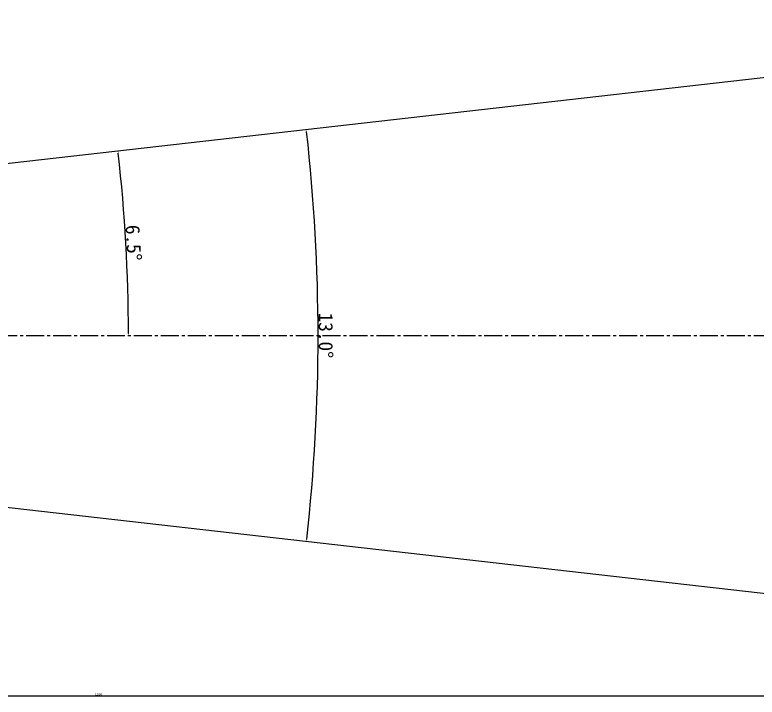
# Model space of a CAD drawing. Header units: millimetres. Extents: x 5013 to 9067, y 5076 to 6829.
# Drawn here: x 7493 to 8280, y 5137 to 5860 of the extents above; entities that cross this region are included whole.
import ezdxf

# ---------------------------------------------------------------- set-up
doc = ezdxf.new("R2010")
doc.units = ezdxf.units.MM
doc.linetypes.add('CENTER2', pattern=[28.575, 19.05, -3.175, 3.175, -3.175])
doc.dimstyles.new('ISO-25', dxfattribs={"dimtxt": 2.5, "dimasz": 2.5, "dimexe": 1.25, "dimexo": 0.625, "dimtad": 1, "dimdsep": 46, "dimtxsty": 'Standard', "dimcen": 2.5, "dimadec": 0, "dimazin": 0, "dimtfac": 1, "dimtmove": 0, "dimatfit": 3, "dimfxl": 1, "dimarcsym": 0})

# ---------------------------------------------------------------- blocks, each defined once
blk = doc.blocks.new('*D416')
at = {"color": 0, "lineweight": -2, "transparency": 16777216}
blk.add_arc((5879.37, 5519.79), 1733.92, 0.08261, 6.40737, dxfattribs=at)
at = {"color": 0, "transparency": 16777216}
for points in [[(7602.05, 5713.24), (7602.88, 5713.34), (7602.18, 5715.77)], [(7613.71, 5522.29), (7612.87, 5522.29), (7613.29, 5519.79)]]:
    blk.add_solid(points, dxfattribs=at)
at = {"layer": 'Defpoints', "color": 0, "transparency": 16777216}
for p in [(8870.23, 5860.02), (7612.06, 5585.24), (5016.91, 5519.79), (5879.37, 5519.79), (7666.91, 5519.79)]:
    blk.add_point(p, dxfattribs=at)
at = {"color": 0, "transparency": 16777216, "insert": (7618.62, 5618.4), "char_height": 15, "attachment_point": 5, "rotation": 273.24499}
blk.add_mtext('6.5°', dxfattribs=at)
blk = doc.blocks.new('*D417')
at = {"color": 0, "lineweight": -2, "transparency": 16777216}
blk.add_arc((5879.37, 5519.79), 1934.93, 353.60769, 6.41595, dxfattribs=at)
at = {"color": 0, "transparency": 16777216}
for points in [[(7801.77, 5735.96), (7802.6, 5736.06), (7801.9, 5738.49)], [(7802.69, 5304.32), (7801.86, 5304.41), (7801.99, 5301.88)]]:
    blk.add_solid(points, dxfattribs=at)
at = {"layer": 'Defpoints', "color": 0, "transparency": 16777216}
for p in [(8870.23, 5860.02), (5879.37, 5519.79), (5879.37, 5519.79), (7812.94, 5447.28), (8870.23, 5180.8)]:
    blk.add_point(p, dxfattribs=at)
at = {"color": 0, "transparency": 16777216, "insert": (7822.43, 5520.19), "char_height": 15, "attachment_point": 5, "rotation": 270.01182}
blk.add_mtext('13.0°', dxfattribs=at)
blk = doc.blocks.new('*D422')
at = {"color": 0, "lineweight": -2, "transparency": 16777216}
for p, q in [((6831.65, 5199.16), (6831.65, 5136.73)), ((8331.65, 5199.16), (8331.65, 5136.73)), ((6834.15, 5137.98), (8329.15, 5137.98))]:
    blk.add_line(p, q, dxfattribs=at)
at = {"color": 0, "transparency": 16777216}
for points in [[(6834.15, 5138.39), (6834.15, 5137.56), (6831.65, 5137.98)], [(8329.15, 5138.39), (8329.15, 5137.56), (8331.65, 5137.98)]]:
    blk.add_solid(points, dxfattribs=at)
at = {"layer": 'Defpoints', "color": 0, "transparency": 16777216}
for p in [(6831.65, 5199.79), (8331.65, 5199.79), (8331.65, 5137.98)]:
    blk.add_point(p, dxfattribs=at)
at = {"color": 0, "transparency": 16777216, "insert": (7581.65, 5139.85), "char_height": 2.5, "attachment_point": 5}
blk.add_mtext('1500', dxfattribs=at)

msp = doc.modelspace()

# ---------------------------------------------------------------- linework, layer by layer
at = {"color": 3}
for q in [(8870.228, 5860.023), (8870.228, 5180.804)]:
    msp.add_line((5879.375, 5519.789), q, dxfattribs=at)
at = {"color": 30, "linetype": 'CENTER2'}
msp.add_line((9066.91, 5519.789), (5016.911, 5519.789), dxfattribs=at)

# ---------------------------------------------------------------- dimensions: what is measured, and where the dimension line sits
at = {"color": 3}
for base, line1, picture, middle in [((7612.057, 5585.241), ((7666.911, 5519.789), (5016.911, 5519.789)), '*D416', (7618.625, 5618.398)), ((7812.944, 5447.281), ((5879.375, 5519.789), (8870.228, 5180.804)), '*D417', (7822.428, 5520.19))]:
    dim = msp.add_angular_dim_2l(base=base, line1=line1, line2=((5879.375, 5519.789), (8870.228, 5860.023)), dimstyle='ISO-25', override={"dimtxt": 15, "dimadec": 1}, dxfattribs=at)
    dim.commit()
    dim.dimension.update_dxf_attribs({"geometry": picture, "text_midpoint": middle})
at = {"color": 0}
dim = msp.add_linear_dim(base=(8331.649, 5137.977), p1=(6831.649, 5199.789), p2=(8331.649, 5199.789), dimstyle='ISO-25', dxfattribs=at)
dim.commit()
dim.dimension.update_dxf_attribs({"geometry": '*D422', "text_midpoint": (7581.649, 5139.852)})

doc.saveas('drawing.dxf')
